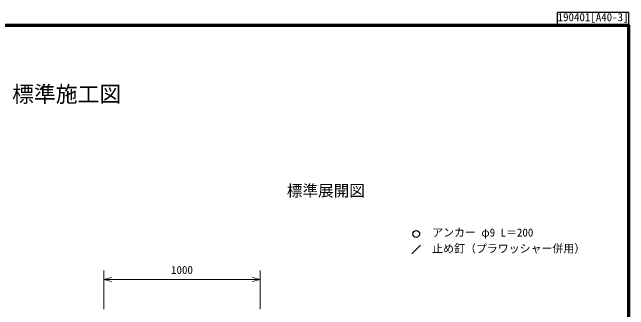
# Model space of a CAD drawing. Units: millimetres, scale not verified. Extents: x 200 to 8200, y 200 to 5825.
# Drawn here: x 4252 to 8200, y 3922 to 5825 of the extents above; entities that cross this region are included whole.
import ezdxf
from ezdxf.enums import TextEntityAlignment as Align

# ---------------------------------------------------------------- set-up
doc = ezdxf.new("R2010")
doc.units = ezdxf.units.MM
doc.header["$LTSCALE"] = 20
for name, color, linetype, lineweight in [('C-DOC', 3, 'Continuous', 25), ('C-STR-DIM', 1, 'Continuous', 13), ('C-STR-TXT', 7, 'Continuous', 25), ('C-TTL', 2, 'Continuous', 70)]:
    doc.layers.add(name, color=color, linetype=linetype, lineweight=lineweight)
doc.layers.add('C-TTL-TXT', color=7, linetype='Continuous')
doc.styles.add('ＭＳ ゴシック', font='')
doc.styles.get('ＭＳ ゴシック').set_extended_font_data('MS Gothic')

msp = doc.modelspace()

# ---------------------------------------------------------------- linework, layer by layer
at = {"layer": 'C-DOC'}
for p, q in [((8200, 5825), (7745, 5825)), ((7745, 5750), (7745, 5825)), ((8200, 5750), (8200, 5825)), ((7745, 5750), (8200, 5750))]:
    msp.add_line(p, q, dxfattribs=at)
at = {"layer": 'C-STR-DIM'}
for p, q in [((4839.2, 3925.93), (4839.2, 4172.64)), ((5839.2, 3925.93), (5839.2, 4172.64)), ((4839.2, 4114.93), (4887.49, 4127.87)), ((4839.2, 4114.93), (4839.2, 4080.64)), ((4839.2, 4114.93), (4887.49, 4101.99)), ((4839.2, 4114.93), (5839.2, 4114.93)), ((5839.2, 4114.93), (5790.9, 4127.87)), ((5839.2, 4114.93), (5790.9, 4101.99)), ((5839.2, 4114.93), (5839.2, 4080.64))]:
    msp.add_line(p, q, dxfattribs=at)
at = {"layer": 'C-STR-TXT'}
msp.add_line((6810.91, 4278.56), (6867.48, 4335.13), dxfattribs=at)
msp.add_circle((6839.2, 4406.85), 22, dxfattribs=at)
at = {"layer": 'C-TTL'}
msp.add_lwpolyline([(200, 200), (8200, 200), (8200, 5740), (200, 5740)], close=True, dxfattribs=at)

# ---------------------------------------------------------------- texts
at = {"layer": 'C-DOC', "style": 'ＭＳ ゴシック'}
msp.add_text('190401[A40-3]', height=51.32, dxfattribs=at).set_placement((7745, 5753), align=Align.BOTTOM_LEFT)
at = {"layer": 'C-STR-DIM', "color": 7, "style": 'ＭＳ ゴシック'}
msp.add_text('1000', height=51.32, dxfattribs=at).set_placement((5269.2, 4134.93), align=Align.BOTTOM_LEFT)
at = {"layer": 'C-STR-TXT', "style": 'ＭＳ ゴシック'}
for s, p in [('アンカー φ9 L＝200', (6941.7, 4374.35)), ('止め釘（プラワッシャー併用）', (6941.7, 4271.85))]:
    msp.add_text(s, height=51.32, dxfattribs=at).set_placement(p, align=Align.BOTTOM_LEFT)
at = {"layer": 'C-TTL-TXT', "color": 3, "style": 'ＭＳ ゴシック'}
msp.add_text('亀甲金網付のり面侵食防止シート工（植生シートタイプ）標準施工図', height=102.6, dxfattribs=at).set_placement((611.94, 5219.5), align=Align.BOTTOM_LEFT)
at = {"layer": 'C-TTL-TXT', "style": 'ＭＳ ゴシック'}
msp.add_text('標準展開図', height=73.31, dxfattribs=at).set_placement((6010.45, 4720.1), align=Align.TOP_LEFT)

doc.saveas('drawing.dxf')
